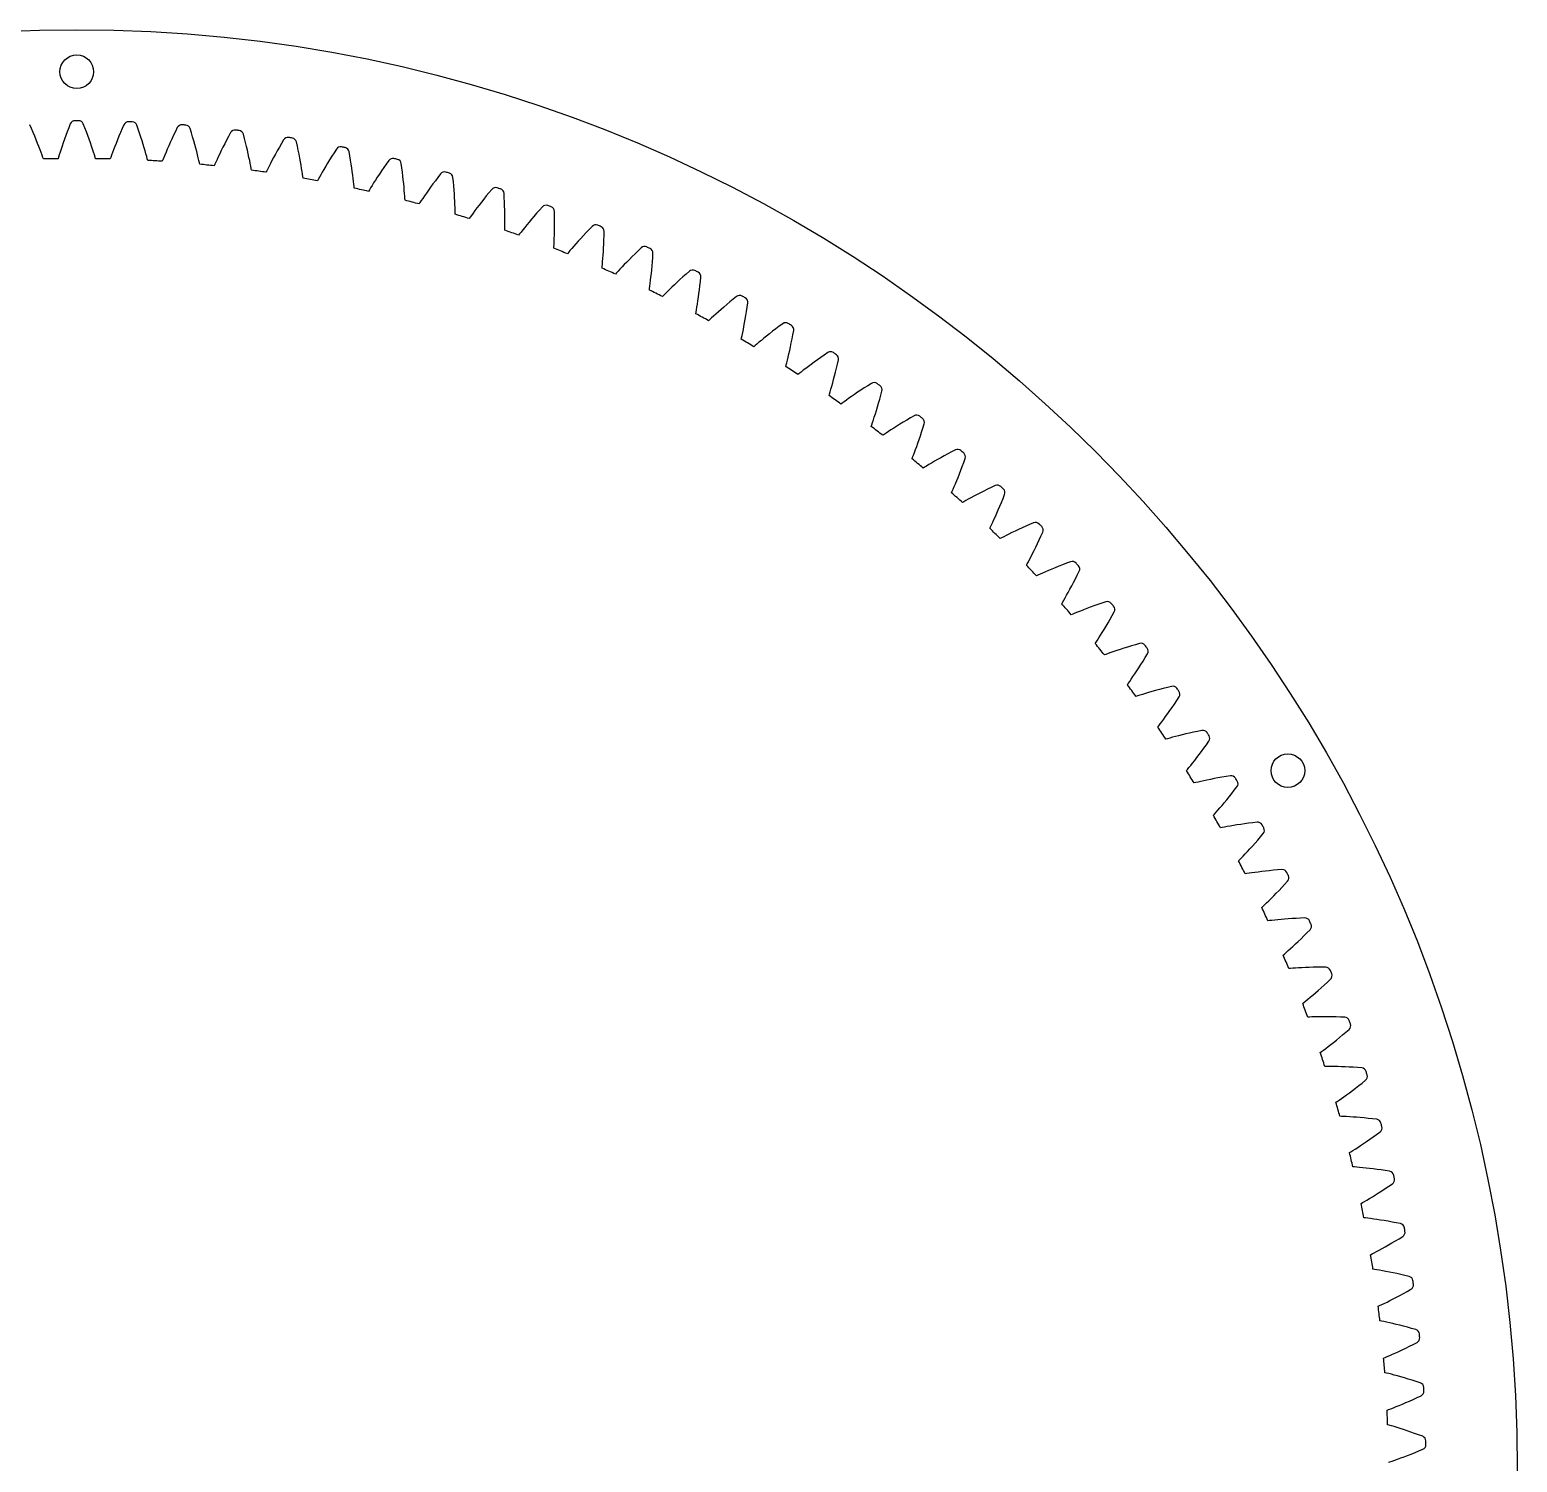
# Model space of a CAD drawing. Header units: millimetres. Extents: x -107 to 107, y -107 to 107.
# Drawn here: x -3.5 to 107.1, y 0.5 to 107.1 of the extents above; entities that cross this region are included whole.
import ezdxf

# ---------------------------------------------------------------- set-up
doc = ezdxf.new("R2010")
doc.units = ezdxf.units.MM

msp = doc.modelspace()

# ---------------------------------------------------------------- linework, layer by layer
at = {"layer": 'fixed_ring'}
for p, q in [((-3.36811, 99.722183), (-3.497594, 100.01853)), ((-3.244453, 99.434404), (-3.36811, 99.722183)), ((-0.599159, 99.777247), (-0.711277, 99.484779)), ((-0.481559, 100.078507), (-0.599159, 99.777247)), ((0.599159, 99.777247), (0.481559, 100.078507)), ((0.711277, 99.484779), (0.599159, 99.777247)), ((3.36811, 99.722183), (3.244453, 99.434404)), ((3.497594, 100.01853), (3.36811, 99.722183)), ((4.565481, 99.674542), (4.459951, 99.98024)), ((4.665883, 99.377849), (4.565481, 99.674542)), ((7.471217, 99.800403), (7.330054, 99.509438)), ((8.524584, 99.414231), (8.431291, 99.723883)), ((-3.127586, 99.155866), (-3.244453, 99.434404)), ((-3.017604, 98.887412), (-3.127586, 99.155866)), ((-2.914656, 98.630083), (-3.017604, 98.887412)), ((-2.818967, 98.385203), (-2.914656, 98.630083)), ((-1.094715, 98.419492), (-1.173551, 98.185505)), ((-1.008837, 98.667982), (-1.094715, 98.419492)), ((-0.916201, 98.929201), (-1.008837, 98.667982)), ((-0.816979, 99.201815), (-0.916201, 98.929201)), ((-0.711277, 99.484779), (-0.816979, 99.201815)), ((0.816979, 99.201815), (0.711277, 99.484779)), ((0.916201, 98.929201), (0.816979, 99.201815)), ((1.008837, 98.667982), (0.916201, 98.929201)), ((1.094715, 98.419492), (1.008837, 98.667982)), ((1.173551, 98.185505), (1.094715, 98.419492)), ((2.914656, 98.630083), (2.818967, 98.385203)), ((3.017604, 98.887412), (2.914656, 98.630083)), ((3.127586, 99.155866), (3.017604, 98.887412)), ((3.244453, 99.434404), (3.127586, 99.155866)), ((4.760251, 99.090905), (4.665883, 99.377849)), ((4.848556, 98.814562), (4.760251, 99.090905)), ((4.930734, 98.549867), (4.848556, 98.814562)), ((5.006665, 98.298159), (4.930734, 98.549867)), ((6.83354, 98.436229), (6.728191, 98.195347)), ((6.946637, 98.689262), (6.83354, 98.436229)), ((7.067205, 98.953131), (6.946637, 98.689262)), ((7.195054, 99.226803), (7.067205, 98.953131)), ((7.330054, 99.509438), (7.195054, 99.226803)), ((8.613111, 99.113781), (8.524584, 99.414231)), ((8.695997, 98.823313), (8.613111, 99.113781)), ((8.773246, 98.543677), (8.695997, 98.823313)), ((8.844835, 98.275924), (8.773246, 98.543677)), ((10.995649, 98.593931), (10.864686, 98.335064)), ((11.134277, 98.862304), (10.995649, 98.593931)), ((11.280407, 99.139348), (11.134277, 98.862304)), ((11.433026, 99.424471), (11.280407, 99.139348)), ((12.470208, 98.996726), (12.389299, 99.309842)), ((12.54672, 98.692994), (12.470208, 98.996726)), ((12.617992, 98.39946), (12.54672, 98.692994)), ((15.212924, 98.612499), (15.055895, 98.341483)), ((15.376758, 98.891329), (15.212924, 98.612499)), ((16.396114, 98.422687), (16.327718, 98.738772)), ((16.46049, 98.116153), (16.396114, 98.422687)), ((-2.73089, 98.154535), (-2.818967, 98.385203)), ((-2.651, 97.940571), (-2.73089, 98.154535)), ((-2.580315, 97.747198), (-2.651, 97.940571)), ((-2.520964, 97.581664), (-2.580315, 97.747198)), ((-2.480987, 97.468429), (-2.520964, 97.581664)), ((-1.360536, 97.604741), (-1.39598, 97.490006)), ((-1.307813, 97.772503), (-1.360536, 97.604741)), ((-1.244872, 97.968534), (-1.307813, 97.772503)), ((-1.173551, 98.185505), (-1.244872, 97.968534)), ((1.244872, 97.968534), (1.173551, 98.185505)), ((1.307813, 97.772503), (1.244872, 97.968534)), ((1.360536, 97.604741), (1.307813, 97.772503)), ((1.39598, 97.490006), (1.360536, 97.604741)), ((2.520964, 97.581664), (2.480987, 97.468429)), ((2.580315, 97.747198), (2.520964, 97.581664)), ((2.651, 97.940571), (2.580315, 97.747198)), ((2.73089, 98.154535), (2.651, 97.940571)), ((2.818967, 98.385203), (2.73089, 98.154535)), ((5.076137, 98.061223), (5.006665, 98.298159)), ((5.138775, 97.841588), (5.076137, 98.061223)), ((5.193873, 97.64321), (5.138775, 97.841588)), ((5.239885, 97.473484), (5.193873, 97.64321)), ((5.270739, 97.357431), (5.239885, 97.473484)), ((6.398478, 97.404291), (6.35403, 97.292735)), ((6.464363, 97.567335), (6.398478, 97.404291)), ((6.54268, 97.757745), (6.464363, 97.567335)), ((6.631013, 97.968363), (6.54268, 97.757745)), ((6.728191, 98.195347), (6.631013, 97.968363)), ((8.910699, 98.021397), (8.844835, 98.275924)), ((8.970696, 97.781886), (8.910699, 98.021397)), ((9.024553, 97.559934), (8.970696, 97.781886)), ((9.071721, 97.359523), (9.024553, 97.559934)), ((9.110948, 97.188102), (9.071721, 97.359523)), ((10.424014, 97.420343), (10.338189, 97.233197)), ((10.520651, 97.627283), (10.424014, 97.420343)), ((10.626777, 97.850224), (10.520651, 97.627283)), ((10.741619, 98.086727), (10.626777, 97.850224)), ((10.864686, 98.335064), (10.741619, 98.086727)), ((12.684063, 98.116975), (12.617992, 98.39946)), ((12.744951, 97.846587), (12.684063, 98.116975)), ((12.800643, 97.589643), (12.744951, 97.846587)), ((12.851071, 97.347935), (12.800643, 97.589643)), ((12.896061, 97.124018), (12.851071, 97.347935)), ((14.508559, 97.35038), (14.393654, 97.131835)), ((14.632713, 97.58213), (14.508559, 97.35038)), ((14.765556, 97.825378), (14.632713, 97.58213)), ((14.906707, 98.078834), (14.765556, 97.825378)), ((15.055895, 98.341483), (14.906707, 98.078834)), ((16.520036, 97.820018), (16.46049, 98.116153)), ((16.574824, 97.535129), (16.520036, 97.820018)), ((16.624914, 97.262535), (16.574824, 97.535129)), ((18.794194, 97.408654), (18.643079, 97.16101)), ((18.953706, 97.665164), (18.794194, 97.408654)), ((19.121386, 97.929722), (18.953706, 97.665164)), ((19.296176, 98.201818), (19.121386, 97.929722)), ((20.296094, 97.693022), (20.240318, 98.011576)), ((20.348233, 97.384171), (20.296094, 97.693022)), ((20.395958, 97.085902), (20.348233, 97.384171)), ((23.185082, 97.357031), (22.999613, 97.092099)), ((9.137164, 97.070913), (9.110948, 97.188102)), ((10.265874, 97.072902), (10.217027, 96.963201)), ((10.338189, 97.233197), (10.265874, 97.072902)), ((12.935224, 96.92189), (12.896061, 97.124018)), ((12.967605, 96.749045), (12.935224, 96.92189)), ((12.989142, 96.630907), (12.967605, 96.749045)), ((14.117039, 96.588021), (14.063868, 96.480348)), ((14.195669, 96.745314), (14.117039, 96.588021)), ((14.288866, 96.9289), (14.195669, 96.745314)), ((14.393654, 97.131835), (14.288866, 96.9289)), ((16.670347, 97.003579), (16.624914, 97.262535)), ((16.711126, 96.760058), (16.670347, 97.003579)), ((16.747178, 96.534529), (16.711126, 96.760058)), ((16.778274, 96.331004), (16.747178, 96.534529)), ((16.803758, 96.157008), (16.778274, 96.331004)), ((18.131125, 96.284192), (18.030702, 96.104457)), ((18.243898, 96.4828), (18.131125, 96.284192)), ((18.3674, 96.696605), (18.243898, 96.4828)), ((18.50067, 96.923236), (18.3674, 96.696605)), ((18.643079, 97.16101), (18.50067, 96.923236)), ((20.439376, 96.79906), (20.395958, 97.085902)), ((20.47859, 96.52469), (20.439376, 96.79906)), ((20.513692, 96.264133), (20.47859, 96.52469)), ((20.544757, 96.019183), (20.513692, 96.264133)), ((22.491122, 96.34301), (22.339373, 96.111086)), ((22.651964, 96.58445), (22.491122, 96.34301)), ((22.821548, 96.834416), (22.651964, 96.58445)), ((22.999613, 97.092099), (22.821548, 96.834416)), ((24.163982, 96.808883), (24.120915, 97.129403)), ((24.203801, 96.498204), (24.163982, 96.808883)), ((24.23963, 96.198274), (24.203801, 96.498204)), ((27.037328, 96.358302), (26.841473, 96.100954)), ((16.82058, 96.038107), (16.803758, 96.157008)), ((17.945881, 95.950414), (17.888472, 95.84494)), ((18.030702, 96.104457), (17.945881, 95.950414)), ((20.571814, 95.792399), (20.544757, 96.019183)), ((20.594794, 95.587799), (20.571814, 95.792399)), ((20.61334, 95.412927), (20.594794, 95.587799)), ((20.625422, 95.293452), (20.61334, 95.412927)), ((21.746347, 95.161089), (21.68479, 95.057982)), ((21.837225, 95.311638), (21.746347, 95.161089)), ((21.944714, 95.487239), (21.837225, 95.311638)), ((22.065294, 95.681207), (21.944714, 95.487239)), ((22.197199, 95.889933), (22.065294, 95.681207)), ((22.339373, 96.111086), (22.197199, 95.889933)), ((24.27161, 95.909932), (24.23963, 96.198274)), ((24.299885, 95.63422), (24.27161, 95.909932)), ((24.3246, 95.372473), (24.299885, 95.63422)), ((24.345902, 95.126482), (24.3246, 95.372473)), ((24.363922, 94.898802), (24.345902, 95.126482)), ((26.142753, 95.146965), (25.991899, 94.931638)), ((26.303603, 95.372672), (26.142753, 95.146965)), ((26.473917, 95.607527), (26.303603, 95.372672)), ((26.653304, 95.850554), (26.473917, 95.607527)), ((26.841473, 96.100954), (26.653304, 95.850554)), ((27.993662, 95.77167), (27.963372, 96.093649)), ((28.021097, 95.459653), (27.993662, 95.77167)), ((28.044975, 95.158536), (28.021097, 95.459653)), ((28.065466, 94.869151), (28.044975, 95.158536)), ((30.846823, 95.207211), (30.640891, 94.957852)), ((24.37875, 94.693449), (24.363922, 94.898802)), ((24.390329, 94.517979), (24.37875, 94.693449)), ((24.397652, 94.398118), (24.390329, 94.517979)), ((25.512427, 94.221296), (25.44682, 94.120717)), ((25.609219, 94.368113), (25.512427, 94.221296)), ((25.723604, 94.539301), (25.609219, 94.368113)), ((25.8518, 94.728322), (25.723604, 94.539301)), ((25.991899, 94.931638), (25.8518, 94.728322)), ((28.082756, 94.592533), (28.065466, 94.869151)), ((28.097046, 94.33001), (28.082756, 94.592533)), ((28.108551, 94.083367), (28.097046, 94.33001)), ((28.117506, 93.85515), (28.108551, 94.083367)), ((29.904796, 94.032396), (29.745501, 93.823238)), ((30.074493, 94.251531), (29.904796, 94.032396)), ((30.254008, 94.479429), (30.074493, 94.251531)), ((30.442916, 94.715131), (30.254008, 94.479429)), ((30.640891, 94.957852), (30.442916, 94.715131)), ((31.779078, 94.583022), (31.761612, 94.905951)), ((31.794087, 94.270161), (31.779078, 94.583022)), ((31.805974, 93.968333), (31.794087, 94.270161)), ((28.124157, 93.64937), (28.117506, 93.85515)), ((28.128751, 93.473578), (28.124157, 93.64937)), ((28.131303, 93.353521), (28.128751, 93.473578)), ((29.238167, 93.132519), (29.168613, 93.034628)), ((29.34072, 93.275372), (29.238167, 93.132519)), ((29.46182, 93.441877), (29.34072, 93.275372)), ((29.59743, 93.625652), (29.46182, 93.441877)), ((29.745501, 93.823238), (29.59743, 93.625652)), ((31.814944, 93.678362), (31.805974, 93.968333)), ((31.821224, 93.401275), (31.814944, 93.678362)), ((31.825065, 93.138392), (31.821224, 93.401275)), ((31.826756, 92.891486), (31.825065, 93.138392)), ((31.826629, 92.663094), (31.826756, 92.891486)), ((33.797828, 92.981358), (33.619554, 92.769144)), ((33.986262, 93.201939), (33.797828, 92.981358)), ((34.184391, 93.429945), (33.986262, 93.201939)), ((34.391859, 93.664603), (34.184391, 93.429945)), ((34.607542, 93.905578), (34.391859, 93.664603)), ((35.514244, 93.244819), (35.509631, 93.568187)), ((35.516804, 92.931609), (35.514244, 93.244819)), ((35.516681, 92.629546), (35.516804, 92.931609)), ((31.820473, 92.161312), (31.822696, 92.281377)), ((31.822696, 92.281377), (31.825095, 92.457212)), ((31.825095, 92.457212), (31.826629, 92.663094)), ((32.917676, 91.89648), (32.844285, 91.801432)), ((33.025827, 92.035143), (32.917676, 91.89648)), ((33.153451, 92.196703), (33.025827, 92.035143)), ((33.29626, 92.374941), (33.153451, 92.196703)), ((33.452069, 92.566484), (33.29626, 92.374941)), ((33.619554, 92.769144), (33.452069, 92.566484)), ((35.494635, 91.552725), (35.502762, 91.799503)), ((35.502762, 91.799503), (35.509375, 92.062331)), ((35.509375, 92.062331), (35.514116, 92.339448)), ((35.514116, 92.339448), (35.516681, 92.629546)), ((37.871814, 91.997027), (37.664777, 91.777078)), ((38.088447, 92.223251), (37.871814, 91.997027)), ((38.31354, 92.455461), (38.088447, 92.223251)), ((39.193256, 91.759177), (39.201502, 92.082473)), ((35.459328, 90.823378), (35.466323, 90.943259)), ((35.466323, 90.943259), (35.47571, 91.118861)), ((35.47571, 91.118861), (35.485429, 91.324518)), ((35.485429, 91.324518), (35.494635, 91.552725)), ((36.79266, 90.805746), (36.658713, 90.649388)), ((36.942441, 90.978165), (36.79266, 90.805746)), ((37.105743, 91.163362), (36.942441, 90.978165)), ((37.281152, 91.359204), (37.105743, 91.163362)), ((37.467722, 91.564163), (37.281152, 91.359204)), ((37.664777, 91.777078), (37.467722, 91.564163)), ((39.141378, 90.577817), (39.157133, 90.854527)), ((39.157133, 90.854527), (39.17123, 91.144294)), ((39.17123, 91.144294), (39.183361, 91.446112)), ((39.183361, 91.446112), (39.193256, 91.759177)), ((41.958956, 90.859152), (41.724809, 90.636076)), ((36.545135, 90.515135), (36.468023, 90.423079)), ((36.658713, 90.649388), (36.545135, 90.515135)), ((39.05387, 89.461342), (39.070231, 89.636431)), ((39.070231, 89.636431), (39.088119, 89.84154)), ((39.088119, 89.84154), (39.10639, 90.0692)), ((39.10639, 90.0692), (39.124322, 90.31546)), ((39.124322, 90.31546), (39.141378, 90.577817)), ((40.700745, 89.616093), (40.530209, 89.437535)), ((40.883801, 89.804806), (40.700745, 89.616093)), ((41.078372, 90.002186), (40.883801, 89.804806)), ((41.283736, 90.207099), (41.078372, 90.002186)), ((41.499354, 90.418642), (41.283736, 90.207099)), ((41.724809, 90.636076), (41.499354, 90.418642)), ((42.76384, 89.514923), (42.787961, 89.816021)), ((42.787961, 89.816021), (42.810295, 90.128445)), ((42.810295, 90.128445), (42.831388, 90.451157)), ((39.042115, 89.341834), (39.05387, 89.461342)), ((40.114809, 88.990666), (40.034098, 88.901749)), ((40.233634, 89.120298), (40.114809, 88.990666)), ((40.373691, 89.271207), (40.233634, 89.120298)), ((40.530209, 89.437535), (40.373691, 89.271207)), ((42.65631, 88.443257), (42.684018, 88.688609)), ((42.684018, 88.688609), (42.711492, 88.950081)), ((42.711492, 88.950081), (42.738235, 89.225946)), ((42.738235, 89.225946), (42.76384, 89.514923)), ((44.837417, 88.494483), (44.624069, 88.297897)), ((45.061274, 88.697288), (44.837417, 88.494483)), ((45.295196, 88.905585), (45.061274, 88.697288)), ((45.538026, 89.119177), (45.295196, 88.905585)), ((46.359642, 88.355201), (46.393548, 88.676819)), ((42.563168, 87.719021), (42.579665, 87.837968)), ((42.579665, 87.837968), (42.602975, 88.012268)), ((42.602975, 88.012268), (42.629002, 88.216504)), ((42.629002, 88.216504), (42.65631, 88.443257)), ((43.744938, 87.45029), (43.621053, 87.325485)), ((43.890884, 87.595511), (43.744938, 87.45029)), ((44.053891, 87.755486), (43.890884, 87.595511)), ((44.23139, 87.927123), (44.053891, 87.755486)), ((44.421804, 88.108409), (44.23139, 87.927123)), ((44.624069, 88.297897), (44.421804, 88.108409)), ((46.214069, 87.181697), (46.251759, 87.45628)), ((46.251759, 87.45628), (46.288833, 87.744011)), ((46.288833, 87.744011), (46.324905, 88.043912)), ((46.324905, 88.043912), (46.359642, 88.355201)), ((43.621053, 87.325485), (43.536871, 87.239847)), ((46.068354, 86.24894), (46.10248, 86.451979)), ((46.10248, 86.451979), (46.138782, 86.677468)), ((46.138782, 86.677468), (46.176222, 86.921524)), ((46.176222, 86.921524), (46.214069, 87.181697)), ((47.889568, 86.272694), (47.692097, 86.099122)), ((48.099205, 86.453991), (47.889568, 86.272694)), ((48.3202, 86.64194), (48.099205, 86.453991)), ((48.551944, 86.835684), (48.3202, 86.64194)), ((48.793962, 87.034517), (48.551944, 86.835684)), ((49.045092, 87.238286), (48.793962, 87.034517)), ((49.788599, 86.132588), (49.835684, 86.442249)), ((49.835684, 86.442249), (49.88235, 86.762265)), ((46.01692, 85.957507), (46.038133, 86.075704)), ((46.038133, 86.075704), (46.068354, 86.24894)), ((47.058323, 85.522224), (46.970803, 85.440001)), ((47.187072, 85.642005), (47.058323, 85.522224)), ((47.338676, 85.78131), (47.187072, 85.642005)), ((47.507914, 85.934677), (47.338676, 85.78131)), ((47.692097, 86.099122), (47.507914, 85.934677)), ((49.595412, 85.016998), (49.643572, 85.27546)), ((49.643572, 85.27546), (49.692149, 85.548328)), ((49.692149, 85.548328), (49.740633, 85.834358)), ((49.740633, 85.834358), (49.788599, 86.132588)), ((52.474607, 85.219453), (52.215574, 85.02583)), ((49.39791, 84.060077), (49.423805, 84.177336)), ((49.423805, 84.177336), (49.460889, 84.349234)), ((49.460889, 84.349234), (49.503061, 84.550756)), ((49.503061, 84.550756), (49.548298, 84.774623)), ((49.548298, 84.774623), (49.595412, 85.016998)), ((51.077392, 84.13498), (50.886817, 83.977987)), ((51.281608, 84.300564), (51.077392, 84.13498)), ((51.498287, 84.473384), (51.281608, 84.300564)), ((51.72658, 84.652398), (51.498287, 84.473384)), ((51.965843, 84.836775), (51.72658, 84.652398)), ((52.215574, 85.02583), (51.965843, 84.836775)), ((53.113783, 83.788983), (53.173568, 84.08507)), ((53.173568, 84.08507), (53.232927, 84.392615)), ((53.232927, 84.392615), (53.292279, 84.710522)), ((50.421184, 83.583735), (50.330464, 83.505056)), ((50.554593, 83.698303), (50.421184, 83.583735)), ((50.711616, 83.83147), (50.554593, 83.698303)), ((50.886817, 83.977987), (50.711616, 83.83147)), ((52.879469, 82.737732), (52.936181, 82.978043)), ((52.936181, 82.978043), (52.994579, 83.234386)), ((52.994579, 83.234386), (53.053965, 83.505107)), ((53.053965, 83.505107), (53.113783, 83.788983)), ((55.821149, 83.065871), (55.554623, 82.882699)), ((52.700791, 82.02973), (52.731328, 82.145867)), ((52.731328, 82.145867), (52.775217, 82.316154)), ((52.775217, 82.316154), (52.825367, 82.51584)), ((52.825367, 82.51584), (52.879469, 82.737732)), ((54.185258, 81.888512), (54.00437, 81.749075)), ((54.381924, 82.037803), (54.185258, 81.888512)), ((54.592561, 82.195138), (54.381924, 82.037803)), ((54.81594, 82.359206), (54.592561, 82.195138)), ((55.051169, 82.529003), (54.81594, 82.359206)), ((55.297573, 82.703722), (55.051169, 82.529003)), ((55.554623, 82.882699), (55.297573, 82.703722)), ((56.402949, 81.61112), (56.474458, 81.904596)), ((56.474458, 81.904596), (56.545997, 82.209538)), ((56.545997, 82.209538), (56.617941, 82.524835)), ((53.704319, 81.513083), (53.610543, 81.438073)), ((53.842177, 81.622256), (53.704319, 81.513083)), ((54.00437, 81.749075), (53.842177, 81.622256)), ((56.127026, 80.570016), (56.193247, 80.807882)), ((56.193247, 80.807882), (56.261791, 81.061701)), ((56.261791, 81.061701), (56.331893, 81.329847)), ((56.331893, 81.329847), (56.402949, 81.61112)), ((59.079426, 80.780944), (58.805829, 80.608513)), ((55.920342, 79.869677), (55.955472, 79.984509)), ((55.955472, 79.984509), (56.006096, 80.152916)), ((56.006096, 80.152916), (56.064145, 80.350451)), ((56.064145, 80.350451), (56.127026, 80.570016)), ((57.398021, 79.669553), (57.211732, 79.537419)), ((57.600466, 79.810908), (57.398021, 79.669553)), ((57.817192, 79.959744), (57.600466, 79.810908)), ((58.046918, 80.114802), (57.817192, 79.959744)), ((58.288711, 80.275113), (58.046918, 80.114802)), ((58.541866, 80.439898), (58.288711, 80.275113)), ((58.805829, 80.608513), (58.541866, 80.439898)), ((59.68605, 79.594614), (59.769656, 79.896471)), ((59.769656, 79.896471), (59.854078, 80.208658)), ((56.902536, 79.313542), (56.805852, 79.242319)), ((57.044626, 79.417148), (56.902536, 79.313542)), ((57.211732, 79.537419), (57.044626, 79.417148)), ((59.285835, 78.274902), (59.361461, 78.509947)), ((59.361461, 78.509947), (59.440041, 78.760841)), ((59.440041, 78.760841), (59.520748, 79.025988)), ((59.520748, 79.025988), (59.60293, 79.304213)), ((59.60293, 79.304213), (59.68605, 79.594614)), ((59.051472, 77.583334), (59.091139, 77.696678)), ((59.091139, 77.696678), (59.148418, 77.86294)), ((59.148418, 77.86294), (59.214275, 78.05801)), ((59.214275, 78.05801), (59.285835, 78.274902)), ((60.727931, 77.457816), (60.520026, 77.324621)), ((60.950403, 77.597918), (60.727931, 77.457816)), ((61.186111, 77.74372), (60.950403, 77.597918)), ((61.434087, 77.894291), (61.186111, 77.74372)), ((61.693593, 78.048881), (61.434087, 77.894291)), ((61.96405, 78.206869), (61.693593, 78.048881)), ((62.244286, 78.368287), (61.96405, 78.206869)), ((62.803267, 77.158777), (62.898807, 77.457072)), ((62.898807, 77.457072), (62.995574, 77.765656)), ((60.010779, 76.98859), (59.91134, 76.921267)), ((60.156876, 77.086465), (60.010779, 76.98859)), ((60.328631, 77.199997), (60.156876, 77.086465)), ((60.520026, 77.324621), (60.328631, 77.199997)), ((62.435811, 76.087872), (62.524304, 76.335443)), ((62.524304, 76.335443), (62.615489, 76.597172)), ((62.615489, 76.597172), (62.708667, 76.871911)), ((62.708667, 76.871911), (62.803267, 77.158777)), ((62.089228, 75.174316), (62.133371, 75.285993)), ((62.133371, 75.285993), (62.197214, 75.449846)), ((62.197214, 75.449846), (62.270774, 75.642144)), ((62.270774, 75.642144), (62.350901, 75.85602)), ((62.350901, 75.85602), (62.435811, 76.087872)), ((64.228556, 75.249709), (63.987238, 75.113393)), ((64.482322, 75.390302), (64.228556, 75.249709)), ((64.747769, 75.534453), (64.482322, 75.390302)), ((65.024294, 75.681564), (64.747769, 75.534453)), ((65.310726, 75.831713), (65.024294, 75.681564)), ((65.928503, 74.895196), (66.037461, 75.199689)), ((63.024132, 74.541903), (62.922095, 74.478587)), ((63.174005, 74.633893), (63.024132, 74.541903)), ((63.350138, 74.740507), (63.174005, 74.633893)), ((63.546336, 74.857423), (63.350138, 74.740507)), ((63.759372, 74.982247), (63.546336, 74.857423)), ((63.987238, 75.113393), (63.759372, 74.982247)), ((65.611221, 74.04724), (65.715249, 74.318057)), ((65.715249, 74.318057), (65.821179, 74.600936)), ((65.821179, 74.600936), (65.928503, 74.895196)), ((65.147664, 72.917451), (65.228811, 73.106672)), ((65.228811, 73.106672), (65.317377, 73.317193)), ((65.317377, 73.317193), (65.411438, 73.545487)), ((65.411438, 73.545487), (65.509703, 73.789344)), ((65.509703, 73.789344), (65.611221, 74.04724)), ((67.981721, 73.03659), (67.699566, 72.90059)), ((68.273896, 73.175233), (67.981721, 73.03659)), ((65.028809, 72.646431), (65.077356, 72.756266)), ((65.077356, 72.756266), (65.147664, 72.917451)), ((65.937831, 71.97735), (65.833358, 71.918141)), ((66.091243, 72.063309), (65.937831, 71.97735)), ((66.271475, 72.162836), (66.091243, 72.063309)), ((66.472166, 72.271859), (66.271475, 72.162836)), ((66.689996, 72.388115), (66.472166, 72.271859)), ((66.922896, 72.510099), (66.689996, 72.388115)), ((67.169443, 72.636713), (66.922896, 72.510099)), ((67.428598, 72.767106), (67.169443, 72.636713)), ((67.699566, 72.90059), (67.428598, 72.767106)), ((68.617921, 71.646692), (68.735013, 71.925136)), ((68.735013, 71.925136), (68.853951, 72.214897)), ((68.853951, 72.214897), (68.974929, 72.514817)), ((68.180573, 70.662437), (68.283636, 70.886811)), ((68.283636, 70.886811), (68.391518, 71.126568)), ((68.391518, 71.126568), (68.503209, 71.380225)), ((68.503209, 71.380225), (68.617921, 71.646692)), ((67.865566, 70.003678), (67.918442, 70.111495)), ((67.918442, 70.111495), (67.995102, 70.269758)), ((67.995102, 70.269758), (68.083707, 70.455604)), ((68.083707, 70.455604), (68.180573, 70.662437)), ((69.51517, 69.679523), (69.292891, 69.572019)), ((69.752736, 69.792151), (69.51517, 69.679523)), ((70.004121, 69.908863), (69.752736, 69.792151)), ((70.268255, 70.02885), (70.004121, 69.908863)), ((70.544316, 70.151456), (70.268255, 70.02885)), ((70.831655, 70.276131), (70.544316, 70.151456)), ((71.12911, 70.403048), (70.831655, 70.276131)), ((71.670528, 69.42041), (71.803334, 69.715284)), ((68.747269, 69.298986), (68.640524, 69.243977)), ((68.903977, 69.378778), (68.747269, 69.298986)), ((69.088024, 69.471061), (68.903977, 69.378778)), ((69.292891, 69.572019), (69.088024, 69.471061)), ((71.165192, 68.351327), (71.286879, 68.600343)), ((71.286879, 68.600343), (71.412094, 68.862039)), ((71.412094, 68.862039), (71.540164, 69.135607)), ((71.540164, 69.135607), (71.670528, 69.42041)), ((70.652134, 67.355864), (70.735025, 67.510954)), ((70.735025, 67.510954), (70.830949, 67.693131)), ((70.830949, 67.693131), (70.935961, 67.895949)), ((70.935961, 67.895949), (71.047863, 68.116048)), ((71.047863, 68.116048), (71.165192, 68.351327)), ((73.871855, 67.519542), (73.569589, 67.404551)), ((70.595014, 67.250235), (70.652134, 67.355864)), ((71.448004, 66.511046), (71.339156, 66.460325)), ((71.607759, 66.584545), (71.448004, 66.511046)), ((71.79533, 66.669438), (71.607759, 66.584545)), ((72.004048, 66.762172), (71.79533, 66.669438)), ((72.230426, 66.860753), (72.004048, 66.762172)), ((72.472282, 66.963847), (72.230426, 66.860753)), ((72.728109, 67.070473), (72.472282, 66.963847)), ((72.996804, 67.179864), (72.728109, 67.070473)), ((73.277521, 67.291398), (72.996804, 67.179864)), ((73.569589, 67.404551), (73.277521, 67.291398)), ((74.232195, 66.236761), (74.373779, 66.516156)), ((74.373779, 66.516156), (74.518203, 66.805516)), ((73.699749, 65.23758), (73.826339, 65.468008)), ((73.826339, 65.468008), (73.95783, 65.711989)), ((73.95783, 65.711989), (74.09335, 65.9685)), ((74.09335, 65.9685), (74.232195, 66.236761)), ((73.212836, 64.390455), (73.274111, 64.49373)), ((73.274111, 64.49373), (73.363102, 64.645402)), ((73.363102, 64.645402), (73.466193, 64.82362)), ((73.466193, 64.82362), (73.579186, 65.022104)), ((73.579186, 65.022104), (73.699749, 65.23758)), ((75.60993, 64.224653), (75.337098, 64.126031)), ((75.894859, 64.324938), (75.60993, 64.224653)), ((76.191195, 64.42639), (75.894859, 64.324938)), ((76.497794, 64.529273), (76.191195, 64.42639)), ((74.035764, 63.617939), (73.924986, 63.571585)), ((74.198316, 63.685028), (74.035764, 63.617939)), ((74.389113, 63.762396), (74.198316, 63.685028)), ((74.601353, 63.846759), (74.389113, 63.762396)), ((74.831471, 63.936263), (74.601353, 63.846759)), ((75.077234, 64.02966), (74.831471, 63.936263)), ((75.337098, 64.126031), (75.077234, 64.02966)), ((76.657449, 62.970652), (76.80685, 63.23318)), ((76.80685, 63.23318), (76.959429, 63.506726)), ((76.959429, 63.506726), (77.115243, 63.790116)), ((75.985272, 61.851611), (76.106066, 62.045445)), ((76.106066, 62.045445), (76.235101, 62.255958)), ((76.235101, 62.255958), (76.370752, 62.481171)), ((76.370752, 62.481171), (76.511839, 62.719731)), ((76.511839, 62.719731), (76.657449, 62.970652)), ((75.714894, 61.42886), (75.780226, 61.529618)), ((75.780226, 61.529618), (75.875177, 61.677632)), ((75.875177, 61.677632), (75.985272, 61.851611)), ((77.080698, 60.830392), (76.865271, 60.754534)), ((77.314192, 60.910676), (77.080698, 60.830392)), ((77.563474, 60.994229), (77.314192, 60.910676)), ((77.826964, 61.080192), (77.563474, 60.994229)), ((78.103501, 61.167889), (77.826964, 61.080192)), ((78.392192, 61.256767), (78.103501, 61.167889)), ((78.692326, 61.346358), (78.392192, 61.256767)), ((79.002773, 61.436971), (78.692326, 61.346358)), ((76.506459, 60.624238), (76.393926, 60.582325)), ((76.671549, 60.684812), (76.506459, 60.624238)), ((76.865271, 60.754534), (76.671549, 60.684812)), ((78.944866, 59.628301), (79.100338, 59.873234)), ((79.100338, 59.873234), (79.260057, 60.129615)), ((79.260057, 60.129615), (79.423391, 60.396878)), ((79.423391, 60.396878), (79.590348, 60.67385)), ((78.166517, 58.468215), (78.267278, 58.612337)), ((78.267278, 58.612337), (78.384202, 58.781801)), ((78.384202, 58.781801), (78.512607, 58.97068)), ((78.512607, 58.97068), (78.649909, 59.175896)), ((78.649909, 59.175896), (78.794406, 59.395538)), ((78.794406, 59.395538), (78.944866, 59.628301)), ((78.097231, 58.370134), (78.166517, 58.468215)), ((78.856181, 57.534679), (78.742071, 57.497272)), ((79.023549, 57.588641), (78.856181, 57.534679)), ((79.21989, 57.650606), (79.023549, 57.588641)), ((79.438162, 57.717839), (79.21989, 57.650606)), ((79.674664, 57.788777), (79.438162, 57.717839)), ((79.92707, 57.862353), (79.674664, 57.788777)), ((80.193769, 57.937773), (79.92707, 57.862353)), ((80.473574, 58.014407), (80.193769, 57.937773)), ((80.76557, 58.091737), (80.473574, 58.014407)), ((81.06903, 58.169325), (80.76557, 58.091737)), ((81.382833, 58.247523), (81.06903, 58.169325)), ((81.093471, 56.215989), (81.253066, 56.442586)), ((81.253066, 56.442586), (81.418152, 56.681144)), ((81.418152, 56.681144), (81.587938, 56.930973)), ((81.587938, 56.930973), (81.761768, 57.191531)), ((81.761768, 57.191531), (81.939605, 57.461646)), ((80.35608, 55.219113), (80.429211, 55.314361)), ((80.429211, 55.314361), (80.535622, 55.454363)), ((80.535622, 55.454363), (80.659191, 55.619045)), ((80.659191, 55.619045), (80.795003, 55.80267)), ((80.795003, 55.80267), (80.940355, 56.002265)), ((80.940355, 56.002265), (81.093471, 56.215989)), ((81.081215, 54.354145), (80.965708, 54.321305)), ((81.250596, 54.40141), (81.081215, 54.354145)), ((81.449246, 54.45552), (81.250596, 54.40141)), ((81.670018, 54.514023), (81.449246, 54.45552)), ((81.909153, 54.575502), (81.670018, 54.514023)), ((82.164285, 54.638985), (81.909153, 54.575502)), ((82.433772, 54.703743), (82.164285, 54.638985)), ((82.716402, 54.769192), (82.433772, 54.703743)), ((83.011242, 54.834852), (82.716402, 54.769192)), ((83.317546, 54.900314), (83.011242, 54.834852)), ((83.63421, 54.965975), (83.317546, 54.900314)), ((83.26431, 52.947551), (83.432787, 53.167623)), ((83.432787, 53.167623), (83.607227, 53.39943)), ((83.607227, 53.39943), (83.786811, 53.642311)), ((83.786811, 53.642311), (83.970863, 53.895752)), ((83.970863, 53.895752), (84.159298, 54.158583)), ((82.48787, 51.980778), (82.564729, 52.073044)), ((82.564729, 52.073044), (82.676622, 52.208705)), ((82.676622, 52.208705), (82.806641, 52.368345)), ((82.806641, 52.368345), (82.949646, 52.546425)), ((82.949646, 52.546425), (83.102819, 52.740083)), ((83.102819, 52.740083), (83.26431, 52.947551)), ((83.178044, 51.087665), (83.061322, 51.059444)), ((83.34917, 51.128159), (83.178044, 51.087665)), ((83.549813, 51.17433), (83.34917, 51.128159)), ((83.772737, 51.224009), (83.549813, 51.17433)), ((84.014127, 51.275932), (83.772737, 51.224009)), ((84.271581, 51.329222), (84.014127, 51.275932)), ((84.543429, 51.383214), (84.271581, 51.329222)), ((84.828438, 51.437375), (84.543429, 51.383214)), ((85.125655, 51.491262), (84.828438, 51.437375)), ((85.43432, 51.544494), (85.125655, 51.491262)), ((85.753345, 51.597514), (85.43432, 51.544494)), ((85.303491, 49.595391), (85.480584, 49.808592)), ((85.480584, 49.808592), (85.664102, 50.03328)), ((85.664102, 50.03328), (85.8532, 50.26883)), ((85.8532, 50.26883), (86.047182, 50.514753)), ((86.047182, 50.514753), (86.245918, 50.769885)), ((84.489229, 48.660252), (84.569696, 48.749389)), ((84.569696, 48.749389), (84.686894, 48.880495)), ((84.686894, 48.880495), (84.823157, 49.034838)), ((84.823157, 49.034838), (84.973129, 49.207092)), ((84.973129, 49.207092), (85.133879, 49.394508)), ((85.133879, 49.394508), (85.303491, 49.595391)), ((85.14335, 47.740406), (85.025599, 47.716847)), ((85.315951, 47.774065), (85.14335, 47.740406)), ((85.518272, 47.812222), (85.315951, 47.774065)), ((85.742994, 47.852999), (85.518272, 47.812222)), ((85.986258, 47.895284), (85.742994, 47.852999)), ((86.245627, 47.938297), (85.986258, 47.895284)), ((86.519407, 47.981438), (86.245627, 47.938297)), ((86.806344, 48.024226), (86.519407, 47.981438)), ((87.105468, 48.066253), (86.806344, 48.024226)), ((87.416005, 48.107172), (87.105468, 48.066253)), ((87.736885, 48.147467), (87.416005, 48.107172)), ((87.393219, 46.370803), (87.585525, 46.588018)), ((87.585525, 46.588018), (87.783838, 46.815863)), ((87.783838, 46.815863), (87.987444, 47.05388)), ((87.987444, 47.05388), (88.196165, 47.300909)), ((86.356994, 45.262784), (86.440941, 45.348652)), ((86.440941, 45.348652), (86.563258, 45.474994)), ((86.563258, 45.474994), (86.70555, 45.623798)), ((86.70555, 45.623798), (86.862251, 45.789954)), ((86.862251, 45.789954), (87.030326, 45.97083)), ((87.030326, 45.97083), (87.20779, 46.164812)), ((87.20779, 46.164812), (87.393219, 46.370803)), ((86.974028, 44.31766), (86.855433, 44.298801)), ((87.14783, 44.34443), (86.974028, 44.31766)), ((87.351508, 44.374513), (87.14783, 44.34443)), ((87.577674, 44.406324), (87.351508, 44.374513)), ((87.822427, 44.438904), (87.577674, 44.406324)), ((88.0833, 44.471571), (87.822427, 44.438904)), ((88.358579, 44.503794), (88.0833, 44.471571)), ((88.64699, 44.53514), (88.358579, 44.503794)), ((88.947549, 44.565242), (88.64699, 44.53514)), ((89.259467, 44.593783), (88.947549, 44.565242)), ((89.581696, 44.621288), (89.259467, 44.593783)), ((89.368457, 43.06909), (89.575671, 43.288871)), ((89.575671, 43.288871), (89.788579, 43.518605)), ((89.788579, 43.518605), (90.006956, 43.757141)), ((88.302749, 41.997588), (88.450843, 42.140617)), ((88.450843, 42.140617), (88.614027, 42.300412)), ((88.614027, 42.300412), (88.789159, 42.474463)), ((88.789159, 42.474463), (88.974195, 42.661236)), ((88.974195, 42.661236), (89.167667, 42.859692)), ((89.167667, 42.859692), (89.368457, 43.06909)), ((88.08821, 41.793746), (88.175505, 41.876208)), ((88.175505, 41.876208), (88.302749, 41.997588)), ((89.781696, 40.934527), (89.51973, 40.912257)), ((90.058038, 40.95578), (89.781696, 40.934527)), ((90.347468, 40.975635), (90.058038, 40.95578)), ((90.648985, 40.993764), (90.347468, 40.975635)), ((90.961792, 41.009882), (90.648985, 40.993764)), ((91.284859, 41.024554), (90.961792, 41.009882)), ((88.667182, 40.824838), (88.547931, 40.810708)), ((88.841911, 40.844677), (88.667182, 40.824838)), ((89.046624, 40.866638), (88.841911, 40.844677)), ((89.273876, 40.889433), (89.046624, 40.866638)), ((89.51973, 40.912257), (89.273876, 40.889433)), ((91.225867, 39.69343), (91.44774, 39.914518)), ((91.44774, 39.914518), (91.675428, 40.144183)), ((90.056278, 38.590804), (90.225685, 38.743984)), ((90.225685, 38.743984), (90.407599, 38.910935)), ((90.407599, 38.910935), (90.599914, 39.090204)), ((90.599914, 39.090204), (90.801123, 39.280812)), ((90.801123, 39.280812), (91.010079, 39.482061)), ((91.010079, 39.482061), (91.225867, 39.69343)), ((89.680141, 38.258623), (89.770645, 38.33755)), ((89.770645, 38.33755), (89.902614, 38.453775)), ((89.902614, 38.453775), (90.056278, 38.590804)), ((90.220135, 37.267463), (90.100416, 37.258086)), ((90.395514, 37.28034), (90.220135, 37.267463)), ((90.600938, 37.294146), (90.395514, 37.28034)), ((90.828917, 37.307887), (90.600938, 37.294146)), ((91.075484, 37.320919), (90.828917, 37.307887)), ((91.338129, 37.332756), (91.075484, 37.320919)), ((91.615097, 37.343006), (91.338129, 37.332756)), ((91.905087, 37.351339), (91.615097, 37.343006)), ((92.207087, 37.357467), (91.905087, 37.351339)), ((92.520287, 37.361135), (92.207087, 37.357467)), ((92.843682, 37.362952), (92.520287, 37.361135)), ((91.883086, 35.285881), (92.082376, 35.457362)), ((92.082376, 35.457362), (92.291004, 35.63982)), ((92.291004, 35.63982), (92.507795, 35.832603)), ((92.507795, 35.832603), (92.731816, 36.035226)), ((92.731816, 36.035226), (92.962303, 36.247318)), ((92.962303, 36.247318), (93.198942, 36.46775)), ((91.130269, 34.663006), (91.22384, 34.738272)), ((91.22384, 34.738272), (91.360325, 34.849158)), ((91.360325, 34.849158), (91.519315, 34.97997)), ((91.519315, 34.97997), (91.694678, 35.126294)), ((91.694678, 35.126294), (91.883086, 35.285881)), ((91.630431, 33.651161), (91.510434, 33.646551)), ((91.806184, 33.657056), (91.630431, 33.651161)), ((92.011994, 33.662683), (91.806184, 33.657056)), ((92.240339, 33.66735), (92.011994, 33.662683)), ((92.487229, 33.670569), (92.240339, 33.66735)), ((92.750137, 33.671955), (92.487229, 33.670569)), ((93.027294, 33.671186), (92.750137, 33.671955)), ((93.317386, 33.667983), (93.027294, 33.671186)), ((93.619391, 33.662099), (93.317386, 33.667983)), ((93.932489, 33.653313), (93.619391, 33.662099)), ((94.255701, 33.642272), (93.932489, 33.653313)), ((93.634953, 31.942474), (93.859237, 32.126486)), ((93.859237, 32.126486), (94.091137, 32.320042)), ((94.091137, 32.320042), (94.329874, 32.522804)), ((94.329874, 32.522804), (94.575089, 32.733653)), ((92.436302, 31.012579), (92.532791, 31.084066)), ((92.532791, 31.084066), (92.673576, 31.189439)), ((92.673576, 31.189439), (92.837641, 31.313826)), ((92.837641, 31.313826), (93.018683, 31.453062)), ((93.018683, 31.453062), (93.213286, 31.605033)), ((93.213286, 31.605033), (93.419236, 31.768455)), ((93.419236, 31.768455), (93.634953, 31.942474)), ((92.89584, 29.98165), (92.775756, 29.981814)), ((93.071689, 29.980552), (92.89584, 29.98165)), ((93.27756, 29.977993), (93.071689, 29.980552)), ((93.50591, 29.973578), (93.27756, 29.977993)), ((93.752733, 29.966979), (93.50591, 29.973578)), ((94.015488, 29.957912), (93.752733, 29.966979)), ((94.292395, 29.946124), (94.015488, 29.957912)), ((94.58213, 29.931391), (94.292395, 29.946124)), ((94.883663, 29.913505), (94.58213, 29.931391)), ((95.196164, 29.892279), (94.883663, 29.913505)), ((95.518681, 29.868396), (95.196164, 29.892279)), ((95.54829, 28.746864), (95.801694, 28.947798)), ((94.009172, 27.598168), (94.195607, 27.730097)), ((94.195607, 27.730097), (94.396097, 27.87421)), ((94.396097, 27.87421), (94.608382, 28.029315)), ((94.608382, 28.029315), (94.830847, 28.194621)), ((94.830847, 28.194621), (95.062269, 28.36957)), ((95.062269, 28.36957), (95.301681, 28.553754)), ((95.301681, 28.553754), (95.54829, 28.746864)), ((93.596174, 27.313116), (93.695428, 27.38071)), ((93.695428, 27.38071), (93.840292, 27.480402)), ((93.840292, 27.480402), (94.009172, 27.598168)), ((94.014363, 26.264732), (93.894379, 26.26967)), ((94.190028, 26.256644), (94.014363, 26.264732)), ((94.395635, 26.245902), (94.190028, 26.256644)), ((94.623629, 26.232412), (94.395635, 26.245902)), ((94.869995, 26.216005), (94.623629, 26.232412)), ((95.132181, 26.196499), (94.869995, 26.216005)), ((95.408401, 26.173712), (95.132181, 26.196499)), ((95.697321, 26.147471), (95.408401, 26.173712)), ((95.997904, 26.117612), (95.697321, 26.147471)), ((96.309314, 26.083978), (95.997904, 26.117612)), ((96.630627, 26.047292), (96.309314, 26.083978)), ((95.647932, 24.245856), (95.876793, 24.402186)), ((95.876793, 24.402186), (96.114988, 24.567797)), ((96.114988, 24.567797), (96.361533, 24.742317)), ((96.361533, 24.742317), (96.615624, 24.92547)), ((96.615624, 24.92547), (96.876816, 25.11617)), ((94.608051, 23.570464), (94.709914, 23.634059)), ((94.709914, 23.634059), (94.858626, 23.727913)), ((94.858626, 23.727913), (95.032055, 23.838872)), ((95.032055, 23.838872), (95.223587, 23.963284)), ((95.223587, 23.963284), (95.429649, 24.099313)), ((95.429649, 24.099313), (95.647932, 24.245856)), ((94.984229, 22.506283), (94.864537, 22.515988)), ((95.159434, 22.491218), (94.984229, 22.506283)), ((95.364451, 22.47231), (95.159434, 22.491218)), ((95.591728, 22.449767), (95.364451, 22.47231)), ((95.837247, 22.423579), (95.591728, 22.449767)), ((96.098451, 22.393664), (95.837247, 22.423579)), ((96.373546, 22.359913), (96.098451, 22.393664)), ((96.661195, 22.322207), (96.373546, 22.359913)), ((96.960353, 22.280421), (96.661195, 22.322207)), ((97.27018, 22.234433), (96.960353, 22.280421)), ((97.58978, 22.185002), (97.27018, 22.234433)), ((97.269017, 20.891757), (97.53019, 21.064663)), ((97.53019, 21.064663), (97.798757, 21.244828)), ((95.574644, 19.850037), (95.72697, 19.937905)), ((95.72697, 19.937905), (95.904673, 20.041881)), ((95.904673, 20.041881), (96.101, 20.158581)), ((96.101, 20.158581), (96.312307, 20.28631)), ((96.312307, 20.28631), (96.536243, 20.424059)), ((96.536243, 20.424059), (96.771139, 20.571167)), ((96.771139, 20.571167), (97.015729, 20.727176)), ((97.015729, 20.727176), (97.269017, 20.891757)), ((95.470333, 19.790543), (95.574644, 19.850037)), ((95.803905, 18.712248), (95.684694, 18.726703)), ((95.978373, 18.690229), (95.803905, 18.712248)), ((96.182477, 18.663185), (95.978373, 18.690229)), ((96.408678, 18.631624), (96.182477, 18.663185)), ((96.652961, 18.595695), (96.408678, 18.631624)), ((96.912769, 18.55542), (96.652961, 18.595695)), ((97.186305, 18.510759), (96.912769, 18.55542)), ((97.472228, 18.461647), (97.186305, 18.510759)), ((97.769488, 18.408), (97.472228, 18.461647)), ((98.077241, 18.349731), (97.769488, 18.408)), ((98.394624, 18.287633), (98.077241, 18.349731)), ((97.271911, 16.569967), (97.512469, 16.70762)), ((97.512469, 16.70762), (97.763069, 16.853782)), ((97.763069, 16.853782), (98.0227, 17.008163)), ((98.0227, 17.008163), (98.29054, 17.170549)), ((98.29054, 17.170549), (98.566057, 17.339894)), ((96.181657, 15.979329), (96.28825, 16.034629)), ((96.28825, 16.034629), (96.443949, 16.116371)), ((96.443949, 16.116371), (96.625646, 16.2132)), ((96.625646, 16.2132), (96.826457, 16.322002)), ((96.826457, 16.322002), (97.042675, 16.44123)), ((97.042675, 16.44123), (97.271911, 16.569967)), ((96.472096, 14.888624), (96.353553, 14.907808)), ((96.645551, 14.859686), (96.472096, 14.888624)), ((96.848418, 14.82455), (96.645551, 14.859686)), ((97.073185, 14.784021), (96.848418, 14.82455)), ((97.315847, 14.738409), (97.073185, 14.784021)), ((97.573849, 14.687836), (97.315847, 14.738409)), ((97.845393, 14.632336), (97.573849, 14.687836)), ((98.129136, 14.571895), (97.845393, 14.632336)), ((98.424029, 14.506473), (98.129136, 14.571895)), ((98.729223, 14.436014), (98.424029, 14.506473)), ((99.043885, 14.361347), (98.729223, 14.436014)), ((98.895472, 13.249284), (99.177504, 13.407543)), ((96.740897, 12.142848), (96.849606, 12.193867)), ((96.849606, 12.193867), (97.008431, 12.269354)), ((97.008431, 12.269354), (97.193834, 12.358883)), ((97.193834, 12.358883), (97.398812, 12.459616)), ((97.398812, 12.459616), (97.619599, 12.570152)), ((97.619599, 12.570152), (97.853772, 12.689674)), ((97.853772, 12.689674), (98.099612, 12.817655)), ((98.099612, 12.817655), (98.355824, 12.953739)), ((98.355824, 12.953739), (98.621388, 13.097675)), ((98.621388, 13.097675), (98.895472, 13.249284)), ((96.987745, 11.041459), (96.870059, 11.06534)), ((97.159912, 11.005648), (96.987745, 11.041459)), ((97.361222, 10.962474), (97.159912, 11.005648)), ((97.5842, 10.913041), (97.361222, 10.962474)), ((97.824857, 10.857818), (97.5842, 10.913041)), ((98.080644, 10.797027), (97.824857, 10.857818)), ((98.349767, 10.730775), (98.080644, 10.797027)), ((98.630883, 10.659102), (98.349767, 10.730775)), ((98.922942, 10.582007), (98.630883, 10.659102)), ((99.225093, 10.499471), (98.922942, 10.582007)), ((99.536538, 10.412354), (99.225093, 10.499471)), ((98.280905, 8.789317), (98.531639, 8.907423)), ((98.531639, 8.907423), (98.79306, 9.033212)), ((98.79306, 9.033212), (99.064136, 9.166477)), ((99.064136, 9.166477), (99.34403, 9.30707)), ((99.34403, 9.30707), (99.632131, 9.453991)), ((97.147171, 8.287167), (97.257822, 8.333824)), ((97.257822, 8.333824), (97.419523, 8.402937)), ((97.419523, 8.402937), (97.608338, 8.485024)), ((97.608338, 8.485024), (97.817159, 8.577528)), ((97.817159, 8.577528), (98.042166, 8.679199)), ((98.042166, 8.679199), (98.280905, 8.789317)), ((97.350036, 7.176835), (97.233392, 7.205376)), ((97.520643, 7.134207), (97.350036, 7.176835)), ((97.720077, 7.083064), (97.520643, 7.134207)), ((97.940914, 7.024805), (97.720077, 7.083064)), ((98.179185, 6.960058), (97.940914, 7.024805)), ((98.432353, 6.889147), (98.179185, 6.960058)), ((98.698629, 6.812248), (98.432353, 6.889147)), ((98.976674, 6.729454), (98.698629, 6.812248)), ((99.265437, 6.64081), (98.976674, 6.729454)), ((99.564067, 6.546327), (99.265437, 6.64081)), ((99.871803, 6.446896), (99.564067, 6.546327)), ((97.399835, 4.418382), (97.512253, 4.460603)), ((97.512253, 4.460603), (97.676574, 4.523233)), ((97.676574, 4.523233), (97.868504, 4.597748)), ((97.868504, 4.597748), (98.080837, 4.681877)), ((98.080837, 4.681877), (98.309708, 4.774523)), ((98.309708, 4.774523), (98.552637, 4.875062)), ((98.552637, 4.875062), (98.807868, 4.983106)), ((98.807868, 4.983106), (99.074083, 5.098403)), ((99.074083, 5.098403), (99.350242, 5.220785)), ((99.350242, 5.220785), (99.635505, 5.350139)), ((99.635505, 5.350139), (99.92922, 5.48549)), ((97.558397, 3.300863), (97.44298, 3.334018)), ((97.727174, 3.251486), (97.558397, 3.300863)), ((97.924418, 3.192455), (97.727174, 3.251486)), ((98.142764, 3.125462), (97.924418, 3.192455)), ((98.378272, 3.051293), (98.142764, 3.125462)), ((98.62842, 2.970373), (98.378272, 3.051293)), ((98.891429, 2.882948), (98.62842, 2.970373)), ((99.165962, 2.789166), (98.891429, 2.882948)), ((99.450972, 2.689112), (99.165962, 2.789166)), ((99.745611, 2.582831), (99.450972, 2.689112)), ((100.04915, 2.471244), (99.745611, 2.582831)), ((98.927861, 1.050909), (99.198449, 1.155532)), ((99.198449, 1.155532), (99.479256, 1.266838)), ((99.479256, 1.266838), (99.769436, 1.384749)), ((99.769436, 1.384749), (100.068299, 1.508315)), ((97.49849, 0.542611), (97.612498, 0.580329)), ((97.612498, 0.580329), (97.779179, 0.636376)), ((97.779179, 0.636376), (97.973919, 0.703203)), ((97.973919, 0.703203), (98.189429, 0.778823)), ((98.189429, 0.778823), (98.421803, 0.862297)), ((98.421803, 0.862297), (98.668536, 0.953098)), ((98.668536, 0.953098), (98.927861, 1.050909))]:
    msp.add_line(p, q, dxfattribs=at)
for centre, radius, start, end in [((-0.134117, 99.93741), 0.375, 90.076891, 157.897803), ((0, 0), 100.3125, 89.923109, 90.076891), ((0.134117, 99.93741), 0.375, 22.102197, 89.923109), ((3.839153, 99.863731), 0.375, 87.79841, 155.619322), ((0, 0), 100.3125, 87.644628, 87.79841), ((4.107174, 99.853067), 0.375, 19.823716, 87.644628), ((7.806351, 99.632147), 0.375, 85.519929, 153.340841), ((0, 0), 100.3125, 85.366147, 85.519929), ((8.073737, 99.610836), 0.375, 17.545235, 85.366147), ((11.761207, 99.243025), 0.375, 83.241448, 151.06236), ((0, 0), 100.3125, 83.087666, 83.241448), ((12.027533, 99.2111), 0.375, 15.266754, 83.087666), ((15.697465, 98.696978), 0.375, 80.962967, 148.783879), ((0, 0), 100.3125, 80.809185, 80.962967), ((15.962312, 98.654491), 0.375, 12.988273, 80.809185), ((0, 0), 97.5, 90.820374, 91.458107), ((0, 0), 97.5, 88.541893, 89.179626), ((0, 0), 97.5, 86.263412, 86.901145), ((19.608902, 97.994872), 0.375, 78.684486, 146.505398), ((0, 0), 100.3125, 78.530704, 78.684486), ((19.871851, 97.941888), 0.375, 10.709792, 78.530704), ((23.489334, 97.137815), 0.375, 76.406005, 144.226917), ((0, 0), 100.3125, 76.252223, 76.406005), ((23.749968, 97.07442), 0.375, 8.431311, 76.252223), ((0, 0), 97.5, 83.984931, 84.622664), ((0, 0), 97.5, 81.70645, 82.344183), ((27.332624, 96.127163), 0.375, 74.127524, 141.948436), ((0, 0), 100.3125, 73.973742, 74.127524), ((27.590532, 96.053456), 0.375, 6.15283, 73.973742), ((0, 0), 97.5, 79.427969, 80.065702), ((0, 0), 97.5, 77.149488, 77.787221), ((31.132696, 94.964515), 0.375, 71.849043, 139.669955), ((0, 0), 100.3125, 71.695261, 71.849043), ((31.387469, 94.880613), 0.375, 3.874349, 71.695261), ((0, 0), 97.5, 74.871007, 75.50874), ((34.883541, 93.651708), 0.375, 69.570562, 137.391474), ((0, 0), 100.3125, 69.41678, 69.570562), ((0, 0), 97.5, 72.592526, 73.230259), ((35.134777, 93.557743), 0.375, 1.595868, 69.41678), ((0, 0), 97.5, 70.314045, 70.951778), ((38.579227, 92.190819), 0.375, 67.292081, 135.112993), ((0, 0), 100.3125, 67.138299, 67.292081), ((38.826529, 92.08694), 0.375, 359.317387, 67.138299), ((0, 0), 97.5, 68.035564, 68.673297), ((42.213912, 90.584157), 0.375, 65.0136, 132.834512), ((0, 0), 100.3125, 64.859818, 65.0136), ((42.456889, 90.470528), 0.375, 357.038906, 64.859818), ((0, 0), 97.5, 65.757083, 66.394816), ((45.781848, 88.834263), 0.375, 62.735119, 130.556031), ((0, 0), 100.3125, 62.581337, 62.735119), ((46.020115, 88.711064), 0.375, 354.760425, 62.581337), ((0, 0), 97.5, 63.478602, 64.116335), ((49.277394, 86.943904), 0.375, 60.456638, 128.27755), ((0, 0), 100.3125, 60.302856, 60.456638), ((49.510574, 86.81133), 0.375, 352.481944, 60.302856), ((0, 0), 97.5, 61.200121, 61.837854), ((52.695021, 84.916068), 0.375, 58.178157, 125.999069), ((0, 0), 100.3125, 58.024375, 58.178157), ((0, 0), 97.5, 58.92164, 59.559373), ((52.922747, 84.774329), 0.375, 350.203463, 58.024375), ((56.029327, 82.753963), 0.375, 55.899676, 123.720588), ((0, 0), 100.3125, 55.745894, 55.899676), ((0, 0), 97.5, 56.643159, 57.280892), ((56.251238, 82.603282), 0.375, 347.924982, 55.745894), ((59.27504, 80.461007), 0.375, 53.621195, 121.442107), ((0, 0), 100.3125, 53.467413, 53.621195), ((0, 0), 97.5, 54.364678, 55.002411), ((59.490784, 80.301622), 0.375, 345.646501, 53.467413), ((0, 0), 97.5, 52.086197, 52.72393), ((62.427026, 78.040825), 0.375, 51.342714, 119.163626), ((0, 0), 100.3125, 51.188932, 51.342714), ((62.636263, 77.872989), 0.375, 343.36802, 51.188932), ((65.480302, 75.497245), 0.375, 49.064233, 116.885145), ((0, 0), 100.3125, 48.910451, 49.064233), ((65.682701, 75.321223), 0.375, 341.089538, 48.910451), ((0, 0), 97.5, 49.807716, 50.445449), ((68.430041, 72.834288), 0.375, 46.785752, 114.606664), ((0, 0), 100.3125, 46.63197, 46.785752), ((0, 0), 97.5, 47.529235, 48.166968), ((68.625282, 72.650359), 0.375, 338.811057, 46.63197), ((0, 0), 97.5, 45.250754, 45.888487), ((71.271577, 70.056165), 0.375, 44.507271, 112.328183), ((0, 0), 100.3125, 44.353489, 44.507271), ((71.459352, 69.864619), 0.375, 336.532576, 44.353489), ((74.000419, 67.167269), 0.375, 42.22879, 110.049702), ((0, 0), 97.5, 42.972273, 43.610006), ((0, 0), 100.3125, 42.075008, 42.22879), ((74.180429, 66.968409), 0.375, 334.254095, 42.075008), ((0, 0), 97.5, 40.693792, 41.331525), ((76.61225, 64.172167), 0.375, 39.950309, 107.771221), ((0, 0), 100.3125, 39.796527, 39.950309), ((76.784213, 63.966308), 0.375, 331.975614, 39.796527), ((0, 0), 97.5, 38.415311, 39.053043), ((79.102942, 61.075596), 0.375, 37.671828, 105.49274), ((0, 0), 100.3125, 37.518046, 37.671828), ((79.266584, 60.863064), 0.375, 329.697133, 37.518046), ((0, 0), 97.5, 36.13683, 36.774562), ((81.468556, 57.882453), 0.375, 35.393347, 103.214259), ((0, 0), 100.3125, 35.239564, 35.393347), ((81.623619, 57.663582), 0.375, 327.418652, 35.239564), ((0, 0), 97.5, 33.858349, 34.496081), ((83.705351, 54.597785), 0.375, 33.114866, 100.935778), ((0, 0), 100.3125, 32.961083, 33.114866), ((83.85159, 54.372922), 0.375, 325.140171, 32.961083), ((0, 0), 97.5, 31.579868, 32.2176), ((85.809791, 51.226786), 0.375, 30.836385, 98.657297), ((0, 0), 100.3125, 30.682602, 30.836385), ((85.946975, 50.996288), 0.375, 322.86169, 30.682602), ((0, 0), 97.5, 29.301387, 29.939119), ((87.778548, 47.774788), 0.375, 28.557904, 96.378816), ((0, 0), 100.3125, 28.404121, 28.557904), ((87.90646, 47.539018), 0.375, 320.583209, 28.404121), ((0, 0), 97.5, 27.022906, 27.660638), ((89.608509, 44.247248), 0.375, 26.279423, 94.100335), ((0, 0), 100.3125, 26.12564, 26.279423), ((89.726946, 44.006579), 0.375, 318.304728, 26.12564), ((0, 0), 97.5, 24.744425, 25.382157), ((91.296781, 40.649744), 0.375, 24.000942, 91.821854), ((0, 0), 100.3125, 23.847159, 24.000942), ((91.405556, 40.404556), 0.375, 316.026247, 23.847159), ((0, 0), 97.5, 22.465944, 23.103676), ((92.840694, 36.987964), 0.375, 21.722461, 89.543373), ((0, 0), 100.3125, 21.568678, 21.722461), ((92.939635, 36.738646), 0.375, 313.747766, 21.568678), ((0, 0), 97.5, 20.187463, 20.825195), ((94.237806, 33.267699), 0.375, 19.44398, 87.264892), ((0, 0), 100.3125, 19.290197, 19.44398), ((94.326757, 33.014644), 0.375, 311.469285, 19.290197), ((0, 0), 97.5, 17.908982, 18.546714), ((95.485909, 29.494831), 0.375, 17.165499, 84.986411), ((95.56473, 29.23844), 0.375, 309.190804, 17.011716), ((0, 0), 100.3125, 17.011716, 17.165499), ((0, 0), 97.5, 15.630501, 16.268233), ((96.583029, 25.675325), 0.375, 14.887018, 82.70793), ((96.651594, 25.416003), 0.375, 306.912323, 14.733235), ((0, 0), 100.3125, 14.733235, 14.887018), ((0, 0), 97.5, 13.35202, 13.989752), ((97.527432, 21.815222), 0.375, 12.608537, 80.429449), ((97.585633, 21.553379), 0.375, 304.633842, 12.454754), ((0, 0), 100.3125, 12.454754, 12.608537), ((0, 0), 97.5, 11.073539, 11.711271), ((98.317624, 17.920624), 0.375, 10.330056, 78.150968), ((98.365369, 17.656674), 0.375, 302.355361, 10.176273), ((0, 0), 100.3125, 10.176273, 10.330056), ((0, 0), 97.5, 8.795058, 9.43279), ((98.952355, 13.997689), 0.375, 8.051575, 75.872487), ((98.989569, 13.73205), 0.375, 300.07688, 7.897792), ((0, 0), 100.3125, 7.897792, 8.051575), ((0, 0), 97.5, 6.516577, 7.154309), ((99.430623, 10.052622), 0.375, 5.773094, 73.594006), ((0, 0), 100.3125, 5.619311, 5.773094), ((99.457246, 9.785713), 0.375, 297.798399, 5.619311), ((0, 0), 97.5, 4.238096, 4.875828), ((99.75167, 6.091659), 0.375, 3.494613, 71.315525), ((99.76766, 5.823903), 0.375, 295.519918, 3.34083), ((0, 0), 100.3125, 3.34083, 3.494613), ((0, 0), 97.5, 1.959615, 2.597347), ((99.914989, 2.121064), 0.375, 1.216132, 69.037044), ((99.920322, 1.852884), 0.375, 293.241437, 1.062349), ((0, 0), 100.3125, 1.062349, 1.216132)]:
    msp.add_arc(centre, radius, start, end, dxfattribs=at)
at = {"layer": 'holes'}
for centre in [(0, 103.954107), (90.026898, 51.977054)]:
    msp.add_circle(centre, 1.25, dxfattribs=at)
at = {"layer": 'outer'}
msp.add_circle((0, 0), 107.079107, dxfattribs=at)

doc.saveas('drawing.dxf')
